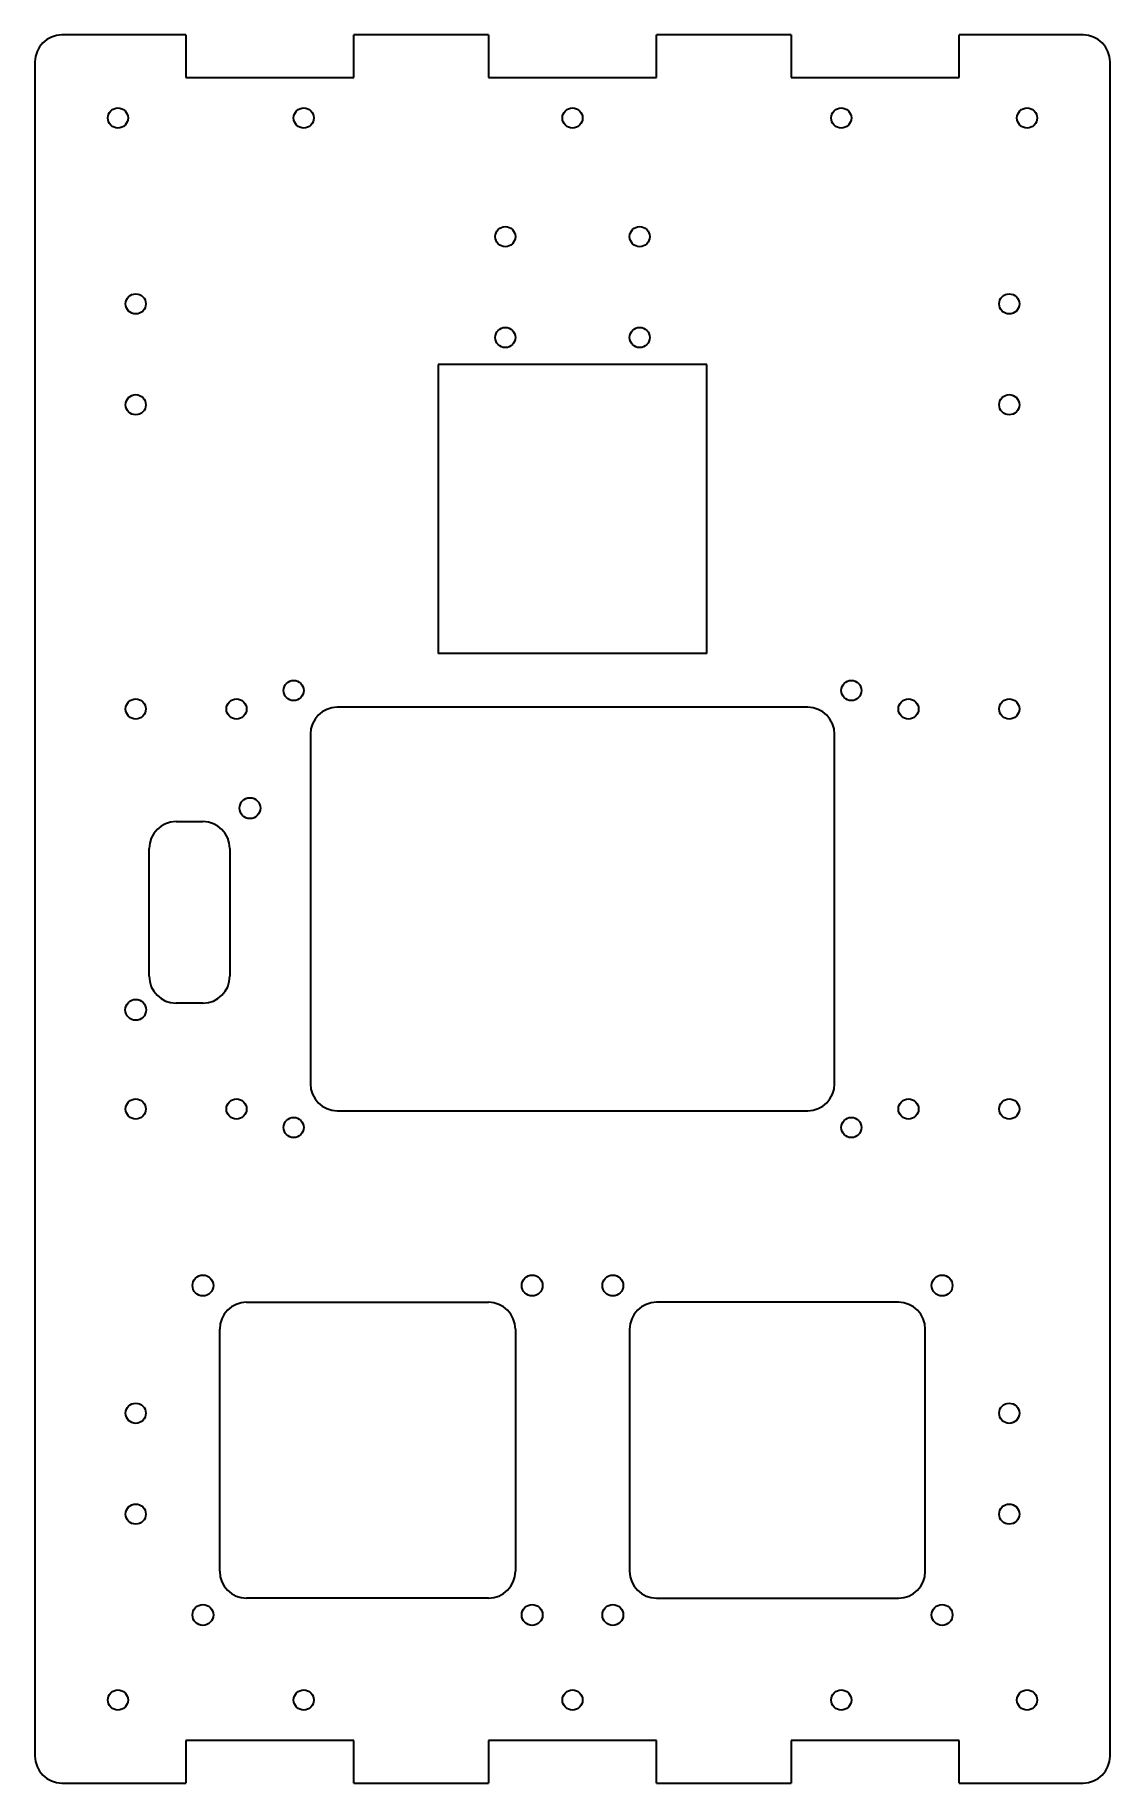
# Model space of a CAD drawing. Header units: millimetres. Extents: x -80 to 80, y -130 to 130.
import ezdxf

# ---------------------------------------------------------------- set-up
doc = ezdxf.new("R2010")
doc.units = ezdxf.units.MM
doc.layers.add('1', color=7, linetype='Continuous', true_color=0xffffff)

msp = doc.modelspace()

# ---------------------------------------------------------------- linework, layer by layer
at = {"layer": '1', "color": 252, "linetype": 'Continuous', "lineweight": 35}
for p, q in [((-57.522755, 130), (-76, 130)), ((-57.522755, 130), (-57.522755, 123.65)), ((-12.5, 130), (-32.522755, 130)), ((-32.522755, 123.65), (-32.522755, 130)), ((-12.5, 130), (-12.5, 123.65)), ((32.522755, 130), (12.5, 130)), ((12.5, 123.65), (12.5, 130)), ((32.522755, 130), (32.522755, 123.65)), ((57.522755, 123.65), (57.522755, 130)), ((76, 130), (57.522755, 130)), ((-80, 126), (-80, -126)), ((80, -126), (80, 126)), ((-57.522755, 123.65), (-32.522755, 123.65)), ((-12.5, 123.65), (12.5, 123.65)), ((32.522755, 123.65), (57.522755, 123.65)), ((-20, 81), (-20, 38)), ((20, 81), (-20, 81)), ((20, 38), (20, 81)), ((20, 38), (-20, 38)), ((35, 30), (-35, 30)), ((-39, 26), (-39, -26)), ((39, -26), (39, 26)), ((-59, 13), (-55, 13)), ((-63, -10), (-63, 9)), ((-51, 9), (-51, -10)), ((-55, -14), (-59, -14)), ((-35, -30), (35, -30)), ((-48.5, -58.5), (-12.5, -58.5)), ((48.5, -58.5), (12.5, -58.5)), ((-52.5, -98.5), (-52.5, -62.5)), ((-8.5, -62.5), (-8.5, -98.5)), ((8.5, -62.5), (8.5, -98.5)), ((52.5, -98.5), (52.5, -62.5)), ((-12.5, -102.5), (-48.5, -102.5)), ((12.5, -102.5), (48.5, -102.5)), ((-32.522755, -123.65), (-57.522755, -123.65)), ((-57.522755, -123.65), (-57.522755, -130)), ((-32.522755, -130), (-32.522755, -123.65)), ((-12.5, -123.65), (-12.5, -130)), ((12.5, -123.65), (-12.5, -123.65)), ((12.5, -130), (12.5, -123.65)), ((57.522755, -123.65), (32.522755, -123.65)), ((32.522755, -123.65), (32.522755, -130)), ((57.522755, -130), (57.522755, -123.65)), ((-76, -130), (-57.522755, -130)), ((-32.522755, -130), (-12.5, -130)), ((12.5, -130), (32.522755, -130)), ((57.522755, -130), (76, -130))]:
    msp.add_line(p, q, dxfattribs=at)
for centre, radius in [((-67.65, 117.65), 1.5), ((-40, 117.65), 1.5), ((0, 117.65), 1.5), ((40, 117.65), 1.5), ((67.65, 117.65), 1.5), ((-10, 100), 1.5), ((10, 100), 1.5), ((-65, 90), 1.5), ((65, 90), 1.5), ((-10, 85), 1.5), ((10, 85), 1.5), ((-65, 75), 1.5), ((65, 75), 1.5), ((-41.5, 32.5), 1.5), ((41.5, 32.5), 1.5), ((-65, 29.75), 1.5), ((-50, 29.75), 1.5), ((50, 29.75), 1.5), ((65, 29.75), 1.5), ((-48, 15), 1.55), ((-65, -15), 1.55), ((-65, -29.75), 1.5), ((-50, -29.75), 1.5), ((50, -29.75), 1.5), ((65, -29.75), 1.5), ((-41.5, -32.5), 1.5), ((41.5, -32.5), 1.5), ((-55, -56), 1.55), ((-6, -56), 1.55), ((6, -56), 1.55), ((55, -56), 1.55), ((-65, -75), 1.5), ((65, -75), 1.5), ((-65, -90), 1.5), ((65, -90), 1.5), ((-55, -105), 1.55), ((-6, -105), 1.55), ((6, -105), 1.55), ((55, -105), 1.55), ((-67.65, -117.65), 1.5), ((-40, -117.65), 1.5), ((0, -117.65), 1.5), ((40, -117.65), 1.5), ((67.65, -117.65), 1.5)]:
    msp.add_circle(centre, radius, dxfattribs=at)
for centre, start, end in [((-76, 126), 90, 180), ((76, 126), 0, 90), ((-35, 26), 90, 180), ((35, 26), 0, 90), ((-59, 9), 90, 180), ((-55, 9), 0, 90), ((-59, -10), 180, 270), ((-55, -10), 270, 0), ((-35, -26), 180, 270), ((35, -26), 270, 0), ((-48.5, -62.5), 90, 180), ((-12.5, -62.5), 0, 90), ((12.5, -62.5), 90, 180), ((48.5, -62.5), 0, 90), ((-48.5, -98.5), 180, 270), ((-12.5, -98.5), 270, 0), ((12.5, -98.5), 180, 270), ((48.5, -98.5), 270, 0), ((-76, -126), 180, 270), ((76, -126), 270, 0)]:
    msp.add_arc(centre, 4, start, end, dxfattribs=at)

doc.saveas('drawing.dxf')
